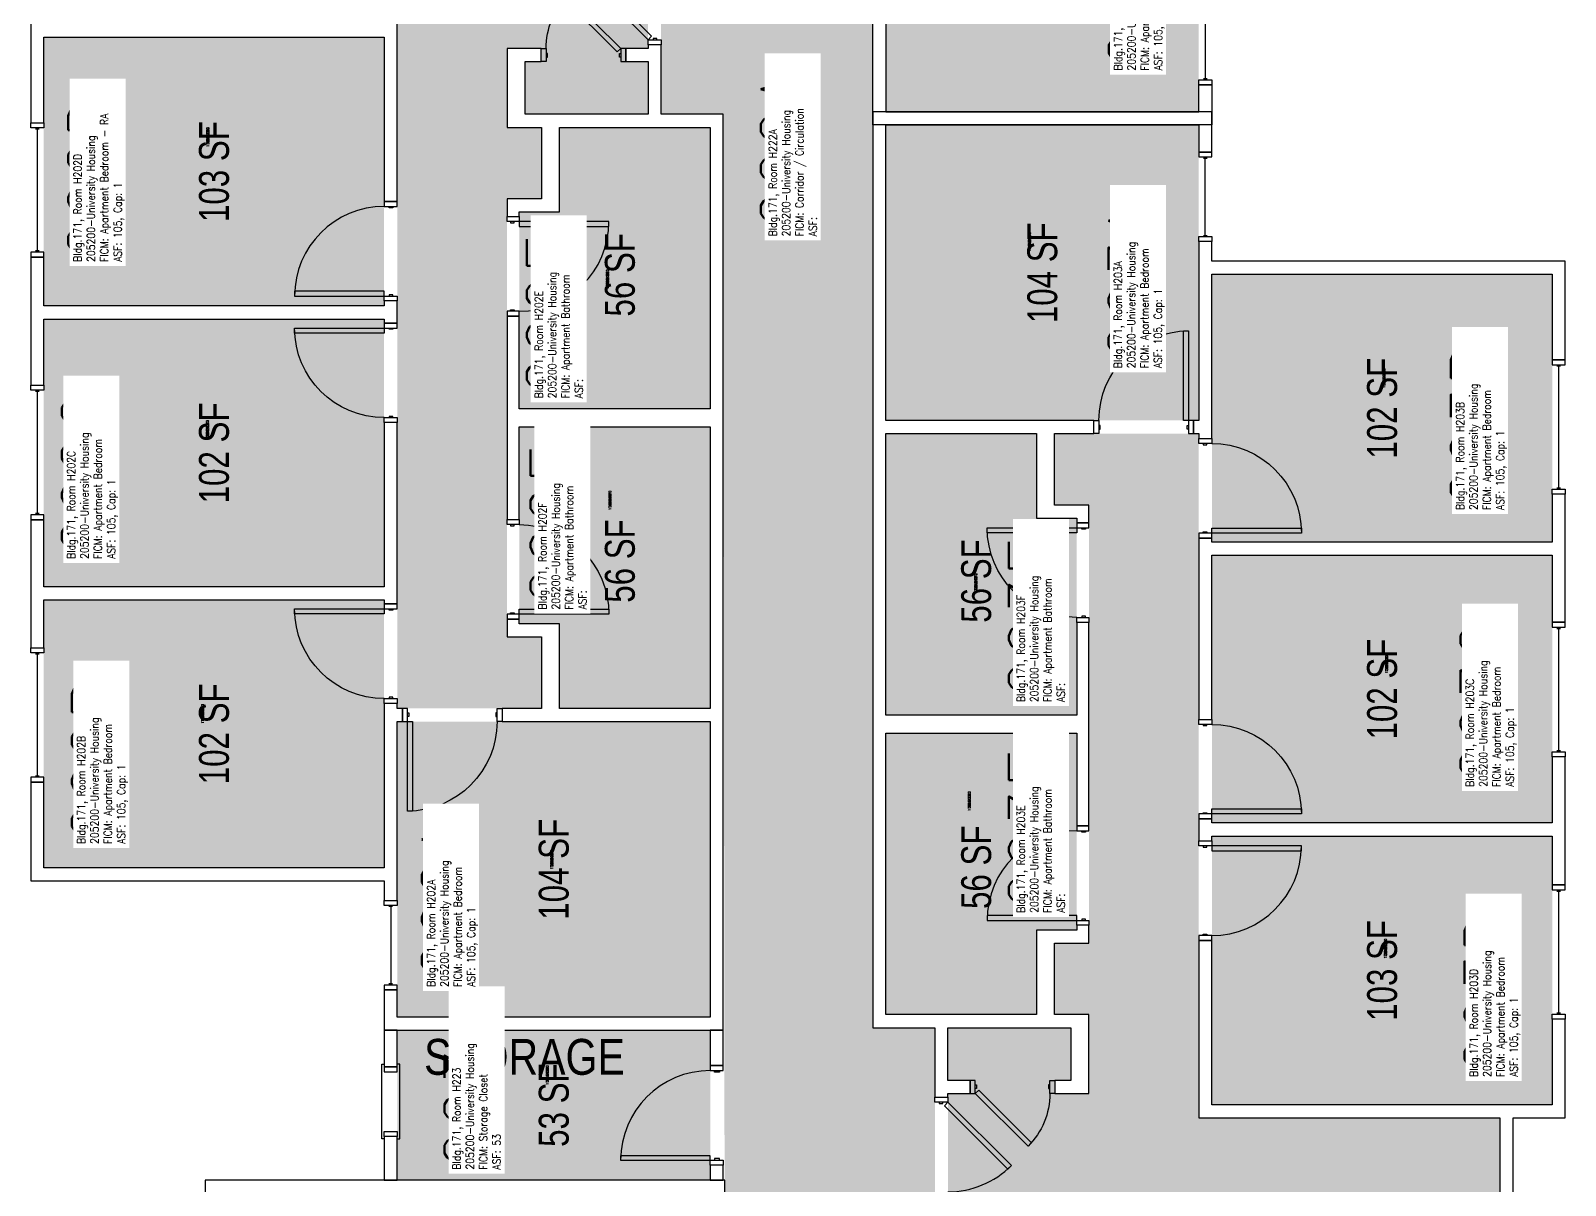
# Model space of a CAD drawing. Header units: inches. Extents: x -105 to 3698, y -798 to 1624.
# Drawn here: x -105 to 512, y 315 to 779 of the extents above; entities that cross this region are included whole.
import ezdxf
from ezdxf.enums import TextEntityAlignment as Align

# ---------------------------------------------------------------- set-up
doc = ezdxf.new("R2010")
doc.units = ezdxf.units.IN
doc.header["$LTSCALE"] = 96
doc.header["$MEASUREMENT"] = 0
for name, color, linetype in [('A-AREA-IDEN', 1, 'Continuous'), ('A-DOOR', 2, 'Continuous'), ('A-GLAZ', 1, 'Continuous'), ('A-IDEN-RNUM', 7, 'Continuous'), ('A-IDEN-SNUM', 4, 'Continuous'), ('A-IDEN-VNUM', 4, 'Continuous'), ('A-WALL', 5, 'Continuous'), ('AREA-TEXT', 3, 'Continuous'), ('Rooms-Category-Color', 7, 'Continuous'), ('Rooms-College-Color', 7, 'Continuous'), ('Rooms-Department-Color', 7, 'Continuous'), ('Rooms-Division-Color', 7, 'Continuous'), ('Rooms-Information', 7, 'Continuous')]:
    doc.layers.add(name, color=color, linetype=linetype)
doc.styles.add('AREA', font='arial.ttf', dxfattribs={"width": 0.75, "height": 12})
doc.styles.add('ROOMSNUMBER', font='txt.shx', dxfattribs={"height": 0.03})
doc.styles.add('ROOMVNUMBER', font='simplex.shx', dxfattribs={"width": 0.85})
doc.styles.get("Standard").update_dxf_attribs({"font": 'ARIALN.TTF'})

msp = doc.modelspace()

# ---------------------------------------------------------------- hatches: boundary and pattern name
h = msp.add_hatch()
h.set_pattern_fill('ANSI31', color=256, angle=90, style=0)
h.set_pattern_definition([(135, (-477.59335, 317.76704), (-0.088388348, -0.088388348), [])])
h.paths.add_polyline_path([(106.36, 649.24), (106.36, 707.97), (115.57, 707.97), (115.57, 649.24)], flags=9)
h = msp.add_hatch()
h.set_pattern_fill('ANSI31', color=256, angle=-90, style=0)
h.set_pattern_definition([(315, (884.59335, 805.23048), (0.088388348, 0.088388348), [])])
h.paths.add_polyline_path([(300.64, 473.76), (300.64, 415.03), (291.43, 415.03), (291.43, 473.76)], flags=9)
at = {"layer": 'Rooms-Category-Color', "true_color": 0xadadad}
msp.add_hatch(color=253, dxfattribs=at).paths.add_polyline_path([(173.5, 174.24), (233.5, 174.24), (233.5, 295.63), (258.5, 295.63), (258.5, 377.95), (233.5, 377.95), (233.5, 1108.77), (258.5, 1108.77), (258.5, 1191.09), (233.5, 1191.09), (233.5, 1345.74), (223, 1345.74), (223, 1456.49), (173.5, 1456.49), (173.5, 1093.7), (148.5, 1093.7), (148.5, 1011.38), (173.5, 1011.38), (173.5, 827.34), (148.5, 827.34), (148.5, 745.02), (173.5, 745.02), (174.12, 207.24), (173.51, 207.24), (173.5, 206.24)])
at = {"layer": 'Rooms-Category-Color', "true_color": 0x728ef3}
for points in [[(42.5, 506.25), (42.5, 781.25), (-78.5, 781.25), (-78.5, 916.75), (38.12, 916.75), (38.12, 832.61), (143.25, 832.61), (143.25, 771.48), (134.3, 771.48), (134.3, 766.23), (143.25, 766.23), (143.25, 745.03), (93.87, 745.03), (93.87, 766.23), (100.3, 766.23), (100.3, 771.48), (86.62, 771.48), (86.62, 739.78), (100.5, 739.78), (100.5, 711.03), (86.62, 711.03), (86.62, 535), (100.5, 535), (100.5, 506.25)], [(238.75, 745.99), (364.5, 745.99), (364.5, 864.74), (238.75, 864.74)], [(-99.5, 668), (-99.5, 776), (37.25, 776), (37.25, 668), (-99.06, 668.01)], [(238.75, 740.74), (364.5, 740.74), (364.5, 621.99), (238.75, 621.99)], [(168.25, 626.65), (168.25, 739.78), (107.75, 739.78), (107.75, 705.78), (91.5, 705.78), (91.5, 626.64)], [(369.75, 680.74), (506.5, 680.74), (506.5, 573.11), (369.75, 573.11)], [(-99.5, 555.12), (-99.5, 662.75), (37.24, 662.76), (37.25, 555.12), (-99.06, 555.14)], [(91.5, 540.26), (91.5, 619.39), (168.25, 619.39), (168.25, 506.26), (107.75, 506.25), (107.75, 540.25)], [(238.75, 616.74), (238.75, 503.59), (315.5, 503.59), (315.5, 582.74), (299.25, 582.74), (299.25, 616.74)], [(364.5, 616.75), (364.5, 341.75), (485.5, 341.75), (485.5, 206.25), (368.87, 206.25), (368.87, 290.39), (263.75, 290.39), (263.75, 351.52), (272.7, 351.52), (272.7, 356.77), (263.75, 356.77), (263.75, 377.97), (313.12, 377.97), (313.12, 356.77), (306.7, 356.77), (306.7, 351.52), (320.37, 351.52), (320.37, 383.22), (306.5, 383.22), (306.5, 411.97), (320.37, 411.97), (320.37, 588), (306.5, 588), (306.5, 616.75)], [(369.75, 567.86), (506.5, 567.86), (506.5, 460.24), (369.75, 460.24)], [(-99.5, 549.87), (-99.5, 442.25), (37.25, 442.25), (37.24, 549.89), (-99.06, 549.89)], [(168.25, 382.26), (42.5, 382.25), (42.5, 501), (168.25, 501)], [(238.75, 496.34), (238.75, 383.2), (299.25, 383.2), (299.25, 417.2), (315.5, 417.2), (315.5, 496.34)], [(369.75, 454.99), (506.5, 454.99), (506.5, 346.99), (369.75, 346.99)], [(42.5, 376.99), (168.25, 376.99), (168.25, 316.74), (42.5, 316.74)]]:
    msp.add_hatch(color=171, dxfattribs=at).paths.add_polyline_path(points)
at = {"layer": 'Rooms-College-Color', "true_color": 0xadadad}
for points in [[(173.5, 174.24), (233.5, 174.24), (233.5, 295.63), (258.5, 295.63), (258.5, 377.95), (233.5, 377.95), (233.5, 1108.77), (258.5, 1108.77), (258.5, 1191.09), (233.5, 1191.09), (233.5, 1345.74), (223, 1345.74), (223, 1456.49), (173.5, 1456.49), (173.5, 1093.7), (148.5, 1093.7), (148.5, 1011.38), (173.5, 1011.38), (173.5, 827.34), (148.5, 827.34), (148.5, 745.02), (173.5, 745.02), (174.12, 207.24), (173.51, 207.24), (173.5, 206.24)], [(42.5, 506.25), (42.5, 781.25), (-78.5, 781.25), (-78.5, 916.75), (38.12, 916.75), (38.12, 832.61), (143.25, 832.61), (143.25, 771.48), (134.3, 771.48), (134.3, 766.23), (143.25, 766.23), (143.25, 745.03), (93.87, 745.03), (93.87, 766.23), (100.3, 766.23), (100.3, 771.48), (86.62, 771.48), (86.62, 739.78), (100.5, 739.78), (100.5, 711.03), (86.62, 711.03), (86.62, 535), (100.5, 535), (100.5, 506.25)], [(238.75, 745.99), (364.5, 745.99), (364.5, 864.74), (238.75, 864.74)], [(-99.5, 668), (-99.5, 776), (37.25, 776), (37.25, 668), (-99.06, 668.01)], [(238.75, 740.74), (364.5, 740.74), (364.5, 621.99), (238.75, 621.99)], [(168.25, 626.65), (168.25, 739.78), (107.75, 739.78), (107.75, 705.78), (91.5, 705.78), (91.5, 626.64)], [(369.75, 680.74), (506.5, 680.74), (506.5, 573.11), (369.75, 573.11)], [(-99.5, 555.12), (-99.5, 662.75), (37.24, 662.76), (37.25, 555.12), (-99.06, 555.14)], [(91.5, 540.26), (91.5, 619.39), (168.25, 619.39), (168.25, 506.26), (107.75, 506.25), (107.75, 540.25)], [(238.75, 616.74), (238.75, 503.59), (315.5, 503.59), (315.5, 582.74), (299.25, 582.74), (299.25, 616.74)], [(364.5, 616.75), (364.5, 341.75), (485.5, 341.75), (485.5, 206.25), (368.87, 206.25), (368.87, 290.39), (263.75, 290.39), (263.75, 351.52), (272.7, 351.52), (272.7, 356.77), (263.75, 356.77), (263.75, 377.97), (313.12, 377.97), (313.12, 356.77), (306.7, 356.77), (306.7, 351.52), (320.37, 351.52), (320.37, 383.22), (306.5, 383.22), (306.5, 411.97), (320.37, 411.97), (320.37, 588), (306.5, 588), (306.5, 616.75)], [(369.75, 567.86), (506.5, 567.86), (506.5, 460.24), (369.75, 460.24)], [(-99.5, 549.87), (-99.5, 442.25), (37.25, 442.25), (37.24, 549.89), (-99.06, 549.89)], [(168.25, 382.26), (42.5, 382.25), (42.5, 501), (168.25, 501)], [(238.75, 496.34), (238.75, 383.2), (299.25, 383.2), (299.25, 417.2), (315.5, 417.2), (315.5, 496.34)], [(369.75, 454.99), (506.5, 454.99), (506.5, 346.99), (369.75, 346.99)], [(42.5, 376.99), (168.25, 376.99), (168.25, 316.74), (42.5, 316.74)]]:
    msp.add_hatch(color=253, dxfattribs=at).paths.add_polyline_path(points)
at = {"layer": 'Rooms-Department-Color', "true_color": 0xacacac}
msp.add_hatch(color=253, dxfattribs=at).paths.add_polyline_path([(173.5, 174.24), (233.5, 174.24), (233.5, 295.63), (258.5, 295.63), (258.5, 377.95), (233.5, 377.95), (233.5, 1108.77), (258.5, 1108.77), (258.5, 1191.09), (233.5, 1191.09), (233.5, 1345.74), (223, 1345.74), (223, 1456.49), (173.5, 1456.49), (173.5, 1093.7), (148.5, 1093.7), (148.5, 1011.38), (173.5, 1011.38), (173.5, 827.34), (148.5, 827.34), (148.5, 745.02), (173.5, 745.02), (174.12, 207.24), (173.51, 207.24), (173.5, 206.24)])
at = {"layer": 'Rooms-Department-Color', "true_color": 0x604aed}
for points in [[(42.5, 506.25), (42.5, 781.25), (-78.5, 781.25), (-78.5, 916.75), (38.12, 916.75), (38.12, 832.61), (143.25, 832.61), (143.25, 771.48), (134.3, 771.48), (134.3, 766.23), (143.25, 766.23), (143.25, 745.03), (93.87, 745.03), (93.87, 766.23), (100.3, 766.23), (100.3, 771.48), (86.62, 771.48), (86.62, 739.78), (100.5, 739.78), (100.5, 711.03), (86.62, 711.03), (86.62, 535), (100.5, 535), (100.5, 506.25)], [(238.75, 745.99), (364.5, 745.99), (364.5, 864.74), (238.75, 864.74)], [(-99.5, 668), (-99.5, 776), (37.25, 776), (37.25, 668), (-99.06, 668.01)], [(238.75, 740.74), (364.5, 740.74), (364.5, 621.99), (238.75, 621.99)], [(168.25, 626.65), (168.25, 739.78), (107.75, 739.78), (107.75, 705.78), (91.5, 705.78), (91.5, 626.64)], [(369.75, 680.74), (506.5, 680.74), (506.5, 573.11), (369.75, 573.11)], [(-99.5, 555.12), (-99.5, 662.75), (37.24, 662.76), (37.25, 555.12), (-99.06, 555.14)], [(91.5, 540.26), (91.5, 619.39), (168.25, 619.39), (168.25, 506.26), (107.75, 506.25), (107.75, 540.25)], [(238.75, 616.74), (238.75, 503.59), (315.5, 503.59), (315.5, 582.74), (299.25, 582.74), (299.25, 616.74)], [(364.5, 616.75), (364.5, 341.75), (485.5, 341.75), (485.5, 206.25), (368.87, 206.25), (368.87, 290.39), (263.75, 290.39), (263.75, 351.52), (272.7, 351.52), (272.7, 356.77), (263.75, 356.77), (263.75, 377.97), (313.12, 377.97), (313.12, 356.77), (306.7, 356.77), (306.7, 351.52), (320.37, 351.52), (320.37, 383.22), (306.5, 383.22), (306.5, 411.97), (320.37, 411.97), (320.37, 588), (306.5, 588), (306.5, 616.75)], [(369.75, 567.86), (506.5, 567.86), (506.5, 460.24), (369.75, 460.24)], [(-99.5, 549.87), (-99.5, 442.25), (37.25, 442.25), (37.24, 549.89), (-99.06, 549.89)], [(168.25, 382.26), (42.5, 382.25), (42.5, 501), (168.25, 501)], [(238.75, 496.34), (238.75, 383.2), (299.25, 383.2), (299.25, 417.2), (315.5, 417.2), (315.5, 496.34)], [(369.75, 454.99), (506.5, 454.99), (506.5, 346.99), (369.75, 346.99)], [(42.5, 376.99), (168.25, 376.99), (168.25, 316.74), (42.5, 316.74)]]:
    msp.add_hatch(color=173, dxfattribs=at).paths.add_polyline_path(points)
at = {"layer": 'Rooms-Division-Color', "true_color": 0xadadad}
msp.add_hatch(color=253, dxfattribs=at).paths.add_polyline_path([(173.5, 174.24), (233.5, 174.24), (233.5, 295.63), (258.5, 295.63), (258.5, 377.95), (233.5, 377.95), (233.5, 1108.77), (258.5, 1108.77), (258.5, 1191.09), (233.5, 1191.09), (233.5, 1345.74), (223, 1345.74), (223, 1456.49), (173.5, 1456.49), (173.5, 1093.7), (148.5, 1093.7), (148.5, 1011.38), (173.5, 1011.38), (173.5, 827.34), (148.5, 827.34), (148.5, 745.02), (173.5, 745.02), (174.12, 207.24), (173.51, 207.24), (173.5, 206.24)])
at = {"layer": 'Rooms-Division-Color', "true_color": 0x604aed}
for points in [[(42.5, 506.25), (42.5, 781.25), (-78.5, 781.25), (-78.5, 916.75), (38.12, 916.75), (38.12, 832.61), (143.25, 832.61), (143.25, 771.48), (134.3, 771.48), (134.3, 766.23), (143.25, 766.23), (143.25, 745.03), (93.87, 745.03), (93.87, 766.23), (100.3, 766.23), (100.3, 771.48), (86.62, 771.48), (86.62, 739.78), (100.5, 739.78), (100.5, 711.03), (86.62, 711.03), (86.62, 535), (100.5, 535), (100.5, 506.25)], [(238.75, 745.99), (364.5, 745.99), (364.5, 864.74), (238.75, 864.74)], [(-99.5, 668), (-99.5, 776), (37.25, 776), (37.25, 668), (-99.06, 668.01)], [(238.75, 740.74), (364.5, 740.74), (364.5, 621.99), (238.75, 621.99)], [(168.25, 626.65), (168.25, 739.78), (107.75, 739.78), (107.75, 705.78), (91.5, 705.78), (91.5, 626.64)], [(369.75, 680.74), (506.5, 680.74), (506.5, 573.11), (369.75, 573.11)], [(-99.5, 555.12), (-99.5, 662.75), (37.24, 662.76), (37.25, 555.12), (-99.06, 555.14)], [(91.5, 540.26), (91.5, 619.39), (168.25, 619.39), (168.25, 506.26), (107.75, 506.25), (107.75, 540.25)], [(238.75, 616.74), (238.75, 503.59), (315.5, 503.59), (315.5, 582.74), (299.25, 582.74), (299.25, 616.74)], [(364.5, 616.75), (364.5, 341.75), (485.5, 341.75), (485.5, 206.25), (368.87, 206.25), (368.87, 290.39), (263.75, 290.39), (263.75, 351.52), (272.7, 351.52), (272.7, 356.77), (263.75, 356.77), (263.75, 377.97), (313.12, 377.97), (313.12, 356.77), (306.7, 356.77), (306.7, 351.52), (320.37, 351.52), (320.37, 383.22), (306.5, 383.22), (306.5, 411.97), (320.37, 411.97), (320.37, 588), (306.5, 588), (306.5, 616.75)], [(369.75, 567.86), (506.5, 567.86), (506.5, 460.24), (369.75, 460.24)], [(-99.5, 549.87), (-99.5, 442.25), (37.25, 442.25), (37.24, 549.89), (-99.06, 549.89)], [(168.25, 382.26), (42.5, 382.25), (42.5, 501), (168.25, 501)], [(238.75, 496.34), (238.75, 383.2), (299.25, 383.2), (299.25, 417.2), (315.5, 417.2), (315.5, 496.34)], [(369.75, 454.99), (506.5, 454.99), (506.5, 346.99), (369.75, 346.99)], [(42.5, 376.99), (168.25, 376.99), (168.25, 316.74), (42.5, 316.74)]]:
    msp.add_hatch(color=173, dxfattribs=at).paths.add_polyline_path(points)

# ---------------------------------------------------------------- linework, layer by layer
at = {"layer": 'A-DOOR'}
for p, q in [((173.5, 362.75), (168.25, 362.75)), ((168.25, 362.75), (168.25, 360.75)), ((168.25, 360.75), (173.5, 360.75)), ((170, 360.12), (170, 360.75)), ((170, 360.75), (172, 360.75)), ((172, 360.12), (170, 360.12)), ((172, 360.75), (172, 360.12)), ((173.5, 360.75), (173.5, 362.75)), ((168.25, 326.5), (132.25, 326.5)), ((132.25, 326.5), (132.25, 324.75)), ((132.25, 324.75), (168.25, 324.75)), ((168.25, 324.75), (168.25, 326.5)), ((168.25, 322.75), (168.25, 324.75)), ((168.25, 324.75), (173.5, 324.75)), ((173.5, 322.75), (168.25, 322.75)), ((172, 325.37), (170, 325.37)), ((170, 325.37), (170, 324.75)), ((170, 324.75), (172, 324.75)), ((172, 324.75), (172, 325.37)), ((173.5, 324.75), (173.5, 322.75))]:
    msp.add_line(p, q, dxfattribs=at)
for points in [[(143.25, 774.97), (144.66, 776.38), (119.21, 801.84), (117.79, 800.42)], [(132.3, 771.48), (130.89, 770.07), (109.67, 791.28), (111.09, 792.69)], [(102.3, 766.23), (100.3, 766.23), (100.3, 771.48), (102.3, 771.48)], [(132.3, 766.23), (134.3, 766.23), (134.3, 771.48), (132.3, 771.48)], [(148.5, 774.97), (148.5, 772.97), (143.25, 772.97), (143.25, 774.97)], [(146.75, 774.97), (146.75, 775.47), (145.25, 775.47), (145.25, 774.97)], [(102.3, 767.98), (102.8, 767.98), (102.8, 769.48), (102.3, 769.48)], [(132.3, 767.98), (131.8, 767.98), (131.8, 769.48), (132.3, 769.48)], [(42.5, 708), (42.5, 710), (37.25, 710), (37.25, 708)], [(40.75, 708), (40.75, 707.5), (39.25, 707.5), (39.25, 708)], [(86.62, 701.89), (86.62, 703.89), (91.5, 703.89), (91.5, 701.89)], [(88, 701.89), (88, 701.39), (89.5, 701.39), (89.5, 701.89)], [(91.5, 701.89), (91.5, 699.89), (127.5, 699.89), (127.5, 701.89)], [(37.25, 672), (37.25, 674), (1.25, 674), (1.25, 672)], [(42.5, 672), (42.5, 670), (37.25, 670), (37.25, 672)], [(40.75, 672), (40.75, 672.5), (39.25, 672.5), (39.25, 672)], [(86.62, 665.89), (86.62, 663.89), (91.5, 663.89), (91.5, 665.89)], [(88, 665.89), (88, 666.39), (89.5, 666.39), (89.5, 665.89)], [(42.5, 659.12), (42.5, 661.12), (37.25, 661.12), (37.25, 659.12)], [(37.25, 659.12), (37.25, 657.12), (1.25, 657.12), (1.25, 659.12)], [(40.75, 659.12), (40.75, 658.62), (39.25, 658.62), (39.25, 659.12)], [(360.38, 622), (358.38, 622), (358.38, 658), (360.38, 658)], [(42.5, 623.12), (42.5, 621.12), (37.25, 621.12), (37.25, 623.12)], [(40.75, 623.12), (40.75, 623.62), (39.25, 623.62), (39.25, 623.12)], [(324.38, 616.75), (322.38, 616.75), (322.38, 622), (324.38, 622)], [(324.38, 618.5), (324.88, 618.5), (324.88, 620), (324.38, 620)], [(360.38, 618.5), (359.88, 618.5), (359.88, 620), (360.38, 620)], [(360.38, 616.75), (362.38, 616.75), (362.38, 622), (360.38, 622)], [(364.5, 612.75), (364.5, 614.75), (369.75, 614.75), (369.75, 612.75)], [(366.25, 612.75), (366.25, 612.25), (367.75, 612.25), (367.75, 612.75)], [(86.62, 580.14), (86.62, 582.14), (91.5, 582.14), (91.5, 580.14)], [(88, 580.14), (88, 579.64), (89.5, 579.64), (89.5, 580.14)], [(320.37, 578.86), (320.37, 580.86), (315.5, 580.86), (315.5, 578.86)], [(315.5, 578.86), (315.5, 576.86), (279.5, 576.86), (279.5, 578.86)], [(319, 578.86), (319, 578.36), (317.5, 578.36), (317.5, 578.86)], [(364.5, 576.75), (364.5, 574.75), (369.75, 574.75), (369.75, 576.75)], [(366.25, 576.75), (366.25, 577.25), (367.75, 577.25), (367.75, 576.75)], [(369.75, 576.75), (369.75, 578.75), (405.75, 578.75), (405.75, 576.75)], [(37.25, 546.25), (37.25, 544.25), (1.25, 544.25), (1.25, 546.25)], [(42.5, 546.25), (42.5, 548.25), (37.25, 548.25), (37.25, 546.25)], [(40.75, 546.25), (40.75, 545.75), (39.25, 545.75), (39.25, 546.25)], [(86.62, 544.14), (86.62, 542.14), (91.5, 542.14), (91.5, 544.14)], [(88, 544.14), (88, 544.64), (89.5, 544.64), (89.5, 544.14)], [(91.5, 544.14), (91.5, 546.14), (127.5, 546.14), (127.5, 544.14)], [(320.37, 542.86), (320.37, 540.86), (315.5, 540.86), (315.5, 542.86)], [(319, 542.86), (319, 543.36), (317.5, 543.36), (317.5, 542.86)], [(42.5, 510.25), (42.5, 508.25), (37.25, 508.25), (37.25, 510.25)], [(40.75, 510.25), (40.75, 510.75), (39.25, 510.75), (39.25, 510.25)], [(46.62, 506.25), (44.62, 506.25), (44.62, 501), (46.62, 501)], [(82.62, 506.25), (84.62, 506.25), (84.62, 501), (82.62, 501)], [(46.62, 504.5), (47.12, 504.5), (47.12, 503), (46.62, 503)], [(46.62, 501), (48.62, 501), (48.62, 465), (46.62, 465)], [(82.62, 504.5), (82.12, 504.5), (82.12, 503), (82.62, 503)], [(364.5, 499.87), (364.5, 501.87), (369.75, 501.87), (369.75, 499.87)], [(366.25, 499.87), (366.25, 499.37), (367.75, 499.37), (367.75, 499.87)], [(364.5, 463.87), (364.5, 461.87), (369.75, 461.87), (369.75, 463.87)], [(366.25, 463.87), (366.25, 464.37), (367.75, 464.37), (367.75, 463.87)], [(369.75, 463.87), (369.75, 465.87), (405.75, 465.87), (405.75, 463.87)], [(320.37, 457.11), (320.37, 459.11), (315.5, 459.11), (315.5, 457.11)], [(319, 457.11), (319, 456.61), (317.5, 456.61), (317.5, 457.11)], [(364.5, 451), (364.5, 453), (369.75, 453), (369.75, 451)], [(366.25, 451), (366.25, 450.5), (367.75, 450.5), (367.75, 451)], [(369.75, 451), (369.75, 449), (405.75, 449), (405.75, 451)], [(315.5, 421.11), (315.5, 423.11), (279.5, 423.11), (279.5, 421.11)], [(320.37, 421.11), (320.37, 419.11), (315.5, 419.11), (315.5, 421.11)], [(319, 421.11), (319, 421.61), (317.5, 421.61), (317.5, 421.11)], [(364.5, 415), (364.5, 413), (369.75, 413), (369.75, 415)], [(366.25, 415), (366.25, 415.5), (367.75, 415.5), (367.75, 415)], [(274.7, 356.77), (272.7, 356.77), (272.7, 351.52), (274.7, 351.52)], [(274.7, 355.02), (275.2, 355.02), (275.2, 353.52), (274.7, 353.52)], [(274.7, 351.52), (276.11, 352.93), (297.33, 331.72), (295.91, 330.3)], [(304.7, 355.02), (304.2, 355.02), (304.2, 353.52), (304.7, 353.52)], [(304.7, 356.77), (306.7, 356.77), (306.7, 351.52), (304.7, 351.52)], [(258.5, 348.03), (258.5, 350.03), (263.75, 350.03), (263.75, 348.03)], [(260.25, 348.03), (260.25, 347.53), (261.75, 347.53), (261.75, 348.03)], [(263.75, 348.03), (262.34, 346.62), (287.79, 321.16), (289.21, 322.57)]]:
    msp.add_lwpolyline(points, close=True, dxfattribs=at)
at = {"layer": 'A-DOOR', "extrusion": (0, 0, -1)}
for centre, radius, start, end in [((-132.3, 771.48), 30, 0, 45), ((-37.25, 659.12), 36, 270, 0), ((-360.38, 622), 36, 0, 90), ((-369.75, 576.75), 36, 90, 180), ((-91.5, 544.14), 36, 90, 180), ((-315.5, 578.86), 36, 270, 0), ((-37.25, 546.25), 36, 270, 0), ((-46.62, 501), 36, 180, 270), ((-369.75, 463.87), 36, 90, 180), ((-274.7, 351.52), 30, 180, 225)]:
    msp.add_arc(centre, radius, start, end, dxfattribs=at)
at = {"layer": 'A-DOOR'}
for centre, start, end in [((37.25, 672), 90, 180), ((91.5, 701.89), 270, 0), ((315.5, 421.11), 90, 180), ((369.75, 451), 270, 0), ((168.25, 324.75), 90, 180), ((263.75, 348.03), 270, 315)]:
    msp.add_arc(centre, 36, start, end, dxfattribs=at)
at = {"layer": 'A-GLAZ'}
for p, q in [((367.13, 790.38), (367.13, 759.38)), ((366.38, 759.38), (367.88, 759.38)), ((-101.37, 739.09), (-102.87, 739.09)), ((-102.12, 739.09), (-102.12, 690.09)), ((366.38, 727.37), (367.88, 727.37)), ((367.13, 696.37), (367.13, 727.37)), ((366.38, 696.37), (367.88, 696.37)), ((-101.37, 690.09), (-102.87, 690.09)), ((508.38, 643.9), (509.88, 643.9)), ((509.13, 594.9), (509.13, 643.9)), ((-101.37, 633.62), (-102.87, 633.62)), ((-102.12, 633.62), (-102.12, 584.62)), ((508.38, 594.9), (509.88, 594.9)), ((-101.37, 584.62), (-102.87, 584.62)), ((508.38, 538.37), (509.88, 538.37)), ((509.13, 489.37), (509.13, 538.37)), ((-101.37, 528.1), (-102.87, 528.1)), ((-102.12, 528.1), (-102.12, 479.1)), ((508.38, 489.37), (509.88, 489.37)), ((-101.37, 479.1), (-102.87, 479.1)), ((508.38, 432.9), (509.88, 432.9)), ((509.13, 383.9), (509.13, 432.9)), ((40.63, 426.63), (39.13, 426.63)), ((39.88, 426.63), (39.88, 395.63)), ((40.63, 395.63), (39.13, 395.63)), ((508.38, 383.9), (509.88, 383.9)), ((36.25, 333.26), (36.25, 363.26)), ((36.25, 363.26), (37.25, 363.26)), ((42.5, 362.26), (37.25, 362.26)), ((37.25, 362.26), (37.25, 360.26)), ((37.25, 360.26), (42.5, 360.26)), ((43.5, 363.26), (42.5, 363.26)), ((42.5, 360.26), (42.5, 362.26)), ((43.5, 333.26), (43.5, 363.26)), ((37.25, 333.26), (36.25, 333.26)), ((37.25, 334.26), (37.25, 336.26)), ((37.25, 336.26), (42.5, 336.26)), ((42.5, 334.26), (37.25, 334.26)), ((42.5, 336.26), (42.5, 334.26)), ((42.5, 333.26), (43.5, 333.26))]:
    msp.add_line(p, q, dxfattribs=at)
for points in [[(369.75, 758.88), (369.75, 756.88), (364.5, 756.88), (364.5, 758.88)], [(-104.75, 739.59), (-104.75, 741.59), (-99.5, 741.59), (-99.5, 739.59)], [(369.75, 727.87), (369.75, 729.87), (364.5, 729.87), (364.5, 727.87)], [(369.75, 695.87), (369.75, 693.87), (364.5, 693.87), (364.5, 695.87)], [(-104.75, 689.59), (-104.75, 687.59), (-99.5, 687.59), (-99.5, 689.59)], [(511.75, 644.4), (511.75, 646.4), (506.5, 646.4), (506.5, 644.4)], [(-104.75, 634.12), (-104.75, 636.12), (-99.5, 636.12), (-99.5, 634.12)], [(511.75, 594.4), (511.75, 592.4), (506.5, 592.4), (506.5, 594.4)], [(-104.75, 584.12), (-104.75, 582.12), (-99.5, 582.12), (-99.5, 584.12)], [(511.75, 538.87), (511.75, 540.87), (506.5, 540.87), (506.5, 538.87)], [(-104.75, 528.6), (-104.75, 530.6), (-99.5, 530.6), (-99.5, 528.6)], [(511.75, 488.87), (511.75, 486.87), (506.5, 486.87), (506.5, 488.87)], [(-104.75, 478.6), (-104.75, 476.6), (-99.5, 476.6), (-99.5, 478.6)], [(511.75, 433.4), (511.75, 435.4), (506.5, 435.4), (506.5, 433.4)], [(37.25, 427.13), (37.25, 429.13), (42.5, 429.13), (42.5, 427.13)], [(37.25, 395.13), (37.25, 393.13), (42.5, 393.13), (42.5, 395.13)], [(511.75, 383.4), (511.75, 381.4), (506.5, 381.4), (506.5, 383.4)]]:
    msp.add_lwpolyline(points, close=True, dxfattribs=at)
at = {"layer": 'A-WALL'}
for p, q in [((233.5, 740.75), (233.5, 869.37)), ((238.75, 864.75), (238.75, 746)), ((-104.75, 781.25), (-104.75, 741.59)), ((42.5, 710), (42.5, 781.25)), ((-99.5, 741.59), (-99.5, 776)), ((-99.5, 776), (37.25, 776)), ((37.25, 776), (37.25, 710)), ((86.62, 771.48), (86.62, 739.78)), ((100.3, 771.48), (86.62, 771.48)), ((100.3, 766.23), (100.3, 771.48)), ((143.25, 771.48), (134.3, 771.48)), ((134.3, 771.48), (134.3, 766.23)), ((143.25, 772.97), (143.25, 771.48)), ((148.5, 772.97), (143.25, 772.97)), ((148.5, 745.03), (148.5, 772.97)), ((93.87, 745.03), (93.87, 766.23)), ((93.87, 766.23), (100.3, 766.23)), ((134.3, 766.23), (143.25, 766.23)), ((143.25, 766.23), (143.25, 745.03)), ((364.5, 746), (364.5, 756.88)), ((364.5, 756.88), (369.75, 756.88)), ((369.75, 756.88), (369.75, 740.75)), ((369.75, 746), (233.5, 746)), ((233.5, 746), (233.5, 617.37)), ((238.75, 746), (364.5, 746)), ((369.75, 729.87), (369.75, 746)), ((-104.75, 741.59), (-99.5, 741.59)), ((143.25, 745.03), (93.87, 745.03)), ((173.5, 745.03), (148.5, 745.03)), ((173.5, 505.62), (173.5, 745.03)), ((369.75, 740.75), (233.5, 740.75)), ((238.75, 740.75), (364.5, 740.75)), ((238.75, 622), (238.75, 740.75)), ((364.5, 740.75), (364.5, 729.87)), ((86.62, 739.78), (100.5, 739.78)), ((100.5, 739.78), (100.5, 711.03)), ((107.75, 705.78), (107.75, 739.78)), ((107.75, 739.78), (168.25, 739.78)), ((168.25, 739.78), (168.25, 626.64)), ((364.5, 729.87), (369.75, 729.87)), ((37.25, 710), (42.5, 710)), ((86.62, 711.03), (86.62, 703.89)), ((100.5, 711.03), (86.62, 711.03)), ((86.62, 703.89), (91.5, 703.89)), ((91.5, 703.89), (91.5, 705.78)), ((91.5, 705.78), (107.75, 705.78)), ((369.75, 693.87), (364.5, 693.87)), ((364.5, 693.87), (364.5, 685.37)), ((369.75, 686), (369.75, 693.87)), ((-104.75, 687.59), (-104.75, 636.12)), ((-99.5, 687.59), (-104.75, 687.59)), ((-99.5, 668), (-99.5, 687.59)), ((364.5, 685.37), (364.5, 622)), ((511.75, 686), (369.75, 686)), ((511.75, 646.4), (511.75, 686)), ((369.75, 680.75), (506.5, 680.75)), ((369.75, 614.75), (369.75, 680.75)), ((506.5, 680.75), (506.5, 646.4)), ((37.25, 668), (-99.5, 668)), ((37.25, 670), (37.25, 668)), ((42.5, 670), (37.25, 670)), ((42.5, 661.12), (42.5, 670)), ((-99.5, 636.12), (-99.5, 662.75)), ((-99.5, 662.75), (37.25, 662.75)), ((37.25, 662.75), (37.25, 661.12)), ((37.25, 661.12), (42.5, 661.12)), ((86.62, 663.89), (86.62, 582.14)), ((91.5, 663.89), (86.62, 663.89)), ((91.5, 626.64), (91.5, 663.89)), ((506.5, 646.4), (511.75, 646.4)), ((-104.75, 636.12), (-99.5, 636.12)), ((168.25, 626.64), (91.5, 626.64)), ((37.25, 621.12), (37.25, 555.12)), ((42.5, 621.12), (37.25, 621.12)), ((42.5, 548.25), (42.5, 621.12)), ((91.5, 582.14), (91.5, 619.39)), ((91.5, 619.39), (168.25, 619.39)), ((168.25, 619.39), (168.25, 506.25)), ((233.5, 617.37), (233.5, 377.97)), ((319.75, 622), (238.75, 622)), ((238.75, 616.75), (299.25, 616.75)), ((238.75, 503.61), (238.75, 616.75)), ((299.25, 616.75), (299.25, 582.75)), ((306.5, 616.75), (319.75, 616.75)), ((306.5, 588), (306.5, 616.75)), ((322.38, 622), (319.75, 622)), ((319.75, 616.75), (322.38, 616.75)), ((322.38, 616.75), (322.38, 622)), ((364.5, 622), (362.38, 622)), ((362.38, 622), (362.38, 616.75)), ((362.38, 616.75), (364.5, 616.75)), ((364.5, 616.75), (364.5, 614.75)), ((364.5, 614.75), (369.75, 614.75)), ((511.75, 592.4), (506.5, 592.4)), ((506.5, 592.4), (506.5, 573.12)), ((511.75, 540.87), (511.75, 592.4)), ((320.37, 588), (306.5, 588)), ((320.37, 580.86), (320.37, 588)), ((-99.5, 582.12), (-104.75, 582.12)), ((-104.75, 582.12), (-104.75, 530.6)), ((-99.5, 555.12), (-99.5, 582.12)), ((86.62, 582.14), (91.5, 582.14)), ((299.25, 582.75), (315.5, 582.75)), ((315.5, 582.75), (315.5, 580.86)), ((315.5, 580.86), (320.37, 580.86)), ((369.75, 574.75), (364.5, 574.75)), ((364.5, 574.75), (364.5, 501.87)), ((369.75, 573.12), (369.75, 574.75)), ((506.5, 573.12), (369.75, 573.12)), ((369.75, 567.87), (506.5, 567.87)), ((369.75, 501.87), (369.75, 567.87)), ((506.5, 567.87), (506.5, 540.87)), ((37.25, 555.12), (-99.5, 555.12)), ((-99.5, 549.87), (37.25, 549.87)), ((-99.5, 530.6), (-99.5, 549.87)), ((37.25, 549.87), (37.25, 548.25)), ((37.25, 548.25), (42.5, 548.25)), ((86.62, 542.14), (86.62, 535)), ((91.5, 542.14), (86.62, 542.14)), ((91.5, 540.25), (91.5, 542.14)), ((107.75, 540.25), (91.5, 540.25)), ((107.75, 506.25), (107.75, 540.25)), ((320.37, 540.86), (315.5, 540.86)), ((315.5, 540.86), (315.5, 503.61)), ((320.37, 459.11), (320.37, 540.86)), ((506.5, 540.87), (511.75, 540.87)), ((-104.75, 530.6), (-99.5, 530.6)), ((86.62, 535), (100.5, 535)), ((100.5, 535), (100.5, 506.25)), ((37.25, 508.25), (37.25, 442.25)), ((42.5, 508.25), (37.25, 508.25)), ((42.5, 506.25), (42.5, 508.25)), ((44.62, 506.25), (42.5, 506.25)), ((44.62, 501), (44.62, 506.25)), ((87.25, 506.25), (84.62, 506.25)), ((84.62, 506.25), (84.62, 501)), ((100.5, 506.25), (87.25, 506.25)), ((168.25, 506.25), (107.75, 506.25)), ((173.5, 377), (173.5, 505.62)), ((42.5, 437.62), (42.5, 501)), ((42.5, 501), (44.62, 501)), ((84.62, 501), (87.25, 501)), ((87.25, 501), (168.25, 501)), ((168.25, 501), (168.25, 382.25)), ((315.5, 503.61), (238.75, 503.61)), ((364.5, 501.87), (369.75, 501.87)), ((238.75, 496.36), (315.5, 496.36)), ((238.75, 383.22), (238.75, 496.36)), ((315.5, 496.36), (315.5, 459.11)), ((511.75, 486.87), (506.5, 486.87)), ((506.5, 486.87), (506.5, 460.25)), ((511.75, 435.4), (511.75, 486.87)), ((-104.75, 476.6), (-104.75, 437)), ((-99.5, 476.6), (-104.75, 476.6)), ((-99.5, 442.25), (-99.5, 476.6)), ((315.5, 459.11), (320.37, 459.11)), ((369.75, 461.87), (364.5, 461.87)), ((364.5, 461.87), (364.5, 453)), ((369.75, 460.25), (369.75, 461.87)), ((506.5, 460.25), (369.75, 460.25)), ((364.5, 453), (369.75, 453)), ((369.75, 455), (506.5, 455)), ((369.75, 453), (369.75, 455)), ((506.5, 455), (506.5, 435.4)), ((37.25, 442.25), (-99.5, 442.25)), ((-104.75, 437), (37.25, 437)), ((37.25, 437), (37.25, 429.13)), ((42.5, 429.13), (42.5, 437.62)), ((506.5, 435.4), (511.75, 435.4)), ((37.25, 429.13), (42.5, 429.13)), ((315.5, 417.22), (299.25, 417.22)), ((299.25, 417.22), (299.25, 383.22)), ((320.37, 419.11), (315.5, 419.11)), ((315.5, 419.11), (315.5, 417.22)), ((320.37, 411.97), (320.37, 419.11)), ((306.5, 411.97), (320.37, 411.97)), ((306.5, 383.22), (306.5, 411.97)), ((369.75, 413), (364.5, 413)), ((364.5, 413), (364.5, 341.75)), ((369.75, 347), (369.75, 413)), ((37.25, 393.13), (37.25, 377)), ((42.5, 393.13), (37.25, 393.13)), ((42.5, 382.25), (42.5, 393.13)), ((168.25, 382.25), (42.5, 382.25)), ((299.25, 383.22), (238.75, 383.22)), ((320.37, 383.22), (306.5, 383.22)), ((320.37, 351.52), (320.37, 383.22)), ((42.5, 377), (37.25, 377)), ((37.25, 377), (37.25, 362.26)), ((37.25, 377), (173.5, 377)), ((42.5, 362.26), (42.5, 377)), ((173.5, 377), (168.25, 377)), ((168.25, 377), (168.25, 362.75)), ((173.5, 362.75), (173.5, 377)), ((233.5, 377.97), (258.5, 377.97)), ((258.5, 377.97), (258.5, 350.03)), ((263.75, 356.77), (263.75, 377.97)), ((263.75, 377.97), (313.12, 377.97)), ((313.12, 377.97), (313.12, 356.77)), ((511.75, 381.4), (506.5, 381.4)), ((506.5, 381.4), (506.5, 347)), ((511.75, 341.75), (511.75, 381.4)), ((37.25, 362.26), (42.5, 362.26)), ((168.25, 362.75), (173.5, 362.75)), ((272.7, 356.77), (263.75, 356.77)), ((263.75, 351.52), (272.7, 351.52)), ((263.75, 350.03), (263.75, 351.52)), ((272.7, 351.52), (272.7, 356.77)), ((313.12, 356.77), (306.7, 356.77)), ((306.7, 356.77), (306.7, 351.52)), ((306.7, 351.52), (320.37, 351.52)), ((258.5, 350.03), (263.75, 350.03)), ((506.5, 347), (369.75, 347)), ((364.5, 341.75), (485.5, 341.75)), ((485.5, 341.75), (485.5, 310.36)), ((490.75, 341.75), (511.75, 341.75)), ((490.75, 310.36), (490.75, 341.75)), ((42.5, 334.26), (37.25, 334.26)), ((37.25, 334.26), (37.25, 316.75)), ((42.5, 316.75), (42.5, 334.26)), ((173.5, 322.75), (168.25, 322.75)), ((168.25, 322.75), (168.25, 316.75)), ((173.5, 316.75), (173.5, 322.75)), ((-34.63, 316.75), (-34.63, 280)), ((174.12, 316.75), (-34.63, 316.75)), ((37.25, 316.75), (42.5, 316.75)), ((168.25, 316.75), (173.5, 316.75)), ((174.12, 255.87), (174.12, 316.75))]:
    msp.add_line(p, q, dxfattribs=at)

# ---------------------------------------------------------------- texts
at = {"layer": 'A-AREA-IDEN'}
msp.add_text('STORAGE', height=14.4, dxfattribs=at).set_placement((93.62, 359.05), align=Align.CENTER)
at = {"layer": 'A-IDEN-RNUM', "style": 'ROOMSNUMBER', "width": 0.85}
for s, p in [('0202-D0', (-33.57, 735.88)), ('0203-A0', (296.48, 693.83)), ('0202-E0', (126.97, 678.75)), ('0203-B0', (438.94, 638.94)), ('0202-C0', (-33.74, 618.18)), ('0202-F0', (127.99, 589.89)), ('0203-F0', (274.96, 556.68)), ('0203-C0', (439.99, 524.3)), ('0202-B0', (-35.65, 504.1)), ('0203-E0', (272.33, 468.99)), ('0202-A0', (104.61, 445.5)), ('0203-D0', (439.5, 409.77)), ('0223-00', (102.82, 358.89))]:
    msp.add_text(s, height=1, rotation=90, dxfattribs=at).set_placement(p, align=Align.MIDDLE_CENTER)
at = {"layer": 'A-IDEN-SNUM', "style": 'ROOMSNUMBER', "width": 0.85}
for s, p in [('1710H202D0', (-33.57, 735.88)), ('1710H203A0', (296.48, 693.83)), ('1710H202E0', (126.97, 678.75)), ('1710H203B0', (438.94, 638.94)), ('1710H202C0', (-33.74, 618.18)), ('1710H202F0', (127.99, 589.89)), ('1710H203F0', (274.96, 556.68)), ('1710H203C0', (439.99, 524.3)), ('1710H202B0', (-35.65, 504.1)), ('1710H203E0', (272.33, 468.99)), ('1710H202A0', (104.61, 445.5)), ('1710H203D0', (439.5, 409.77)), ('1710H22300', (102.82, 358.89))]:
    msp.add_text(s, height=1, rotation=90, dxfattribs=at).set_placement(p, align=Align.MIDDLE_CENTER)
at = {"layer": 'A-IDEN-VNUM', "style": 'ROOMVNUMBER', "width": 0.85}
for s, p in [('205D', (339.58, 796.3)), ('222A', (199.79, 730.57)), ('202D', (-78.38, 719.39)), ('203A', (339.54, 677.57)), ('202E', (105.81, 664.11)), ('203B', (476.99, 619.67)), ('202C', (-80.98, 600.5)), ('202F', (107.25, 579.22)), ('203F', (299.48, 542.03)), ('203C', (480.94, 508.9)), ('202B', (-76.95, 485.51)), ('203E', (299.48, 457.37)), ('202A', (63.58, 428.98)), ('203D', (482.44, 391.88)), ('223', (72.8, 345.52))]:
    msp.add_text(s, height=22.5, rotation=90, dxfattribs=at).set_placement(p, align=Align.MIDDLE_CENTER)
at = {"layer": 'AREA-TEXT', "style": 'AREA', "width": 0.75}
for s, p in [('103 SF', (-31.12, 722)), ('56 SF', (131.93, 680.53)), ('104 SF', (301.63, 681.36)), ('102 SF', (438.13, 626.92)), ('102 SF', (-31.13, 608.94)), ('56 SF', (131.93, 565.51)), ('56 SF', (275.07, 557.48)), ('102 SF', (438.13, 514.05)), ('102 SF', (-31.13, 496.07)), ('104 SF', (105.37, 441.63)), ('56 SF', (275.07, 442.46)), ('103 SF', (438.13, 400.99)), ('53 SF', (105.38, 346.86))]:
    msp.add_text(s, height=12, rotation=90, dxfattribs=at).set_placement(p, align=Align.MIDDLE_CENTER)

# ---------------------------------------------------------------- next in the draw order: texts
at = {"layer": 'Rooms-Information', "width": 72, "attachment_point": 7, "rotation": 90, "style": 'ROOMVNUMBER', "bg_fill": 3, "box_fill_scale": 1.5, "bg_fill_color": 256, "bg_fill_true_color": 13158600, "bg_fill_transparency": 0}
for s, insert, char_height in [('Bldg.171, Room H205D^M^J205200-University Housing^M^JFICM: Apartment Bedroom^M^JASF: 105, Cap: 1', (350.83, 762.6), 3.2143), ('Bldg.171, Room H222A^M^J205200-University Housing^M^JFICM: Corridor / Circulation^M^JASF: ', (211.04, 695.96), 3.2143), ('Bldg.171, Room H202D^M^J205200-University Housing^M^JFICM: Apartment Bedroom - RA^M^JASF: 105, Cap: 1', (-67.13, 685.69), 3.21429), ('Bldg.171, Room H203A^M^J205200-University Housing^M^JFICM: Apartment Bedroom^M^JASF: 105, Cap: 1', (350.79, 642.96), 3.2143), ('Bldg.171, Room H202E^M^J205200-University Housing^M^JFICM: Apartment Bathroom^M^JASF: ', (117.06, 630.87), 3.2143), ('Bldg.171, Room H203B^M^J205200-University Housing^M^JFICM: Apartment Bedroom^M^JASF: 105, Cap: 1', (488.24, 585.98), 3.2143), ('Bldg.171, Room H202C^M^J205200-University Housing^M^JFICM: Apartment Bedroom^M^JASF: 105, Cap: 1', (-69.73, 566.34), 3.2143), ('Bldg.171, Room H202F^M^J205200-University Housing^M^JFICM: Apartment Bathroom^M^JASF: ', (118.5, 545.98), 3.2143), ('Bldg.171, Room H203F^M^J205200-University Housing^M^JFICM: Apartment Bathroom^M^JASF: ', (310.73, 508.79), 3.2143), ('Bldg.171, Room H203C^M^J205200-University Housing^M^JFICM: Apartment Bedroom^M^JASF: 105, Cap: 1', (492.19, 474.75), 3.2143), ('Bldg.171, Room H202B^M^J205200-University Housing^M^JFICM: Apartment Bedroom^M^JASF: 105, Cap: 1', (-65.7, 451.81), 3.2143), ('Bldg.171, Room H203E^M^J205200-University Housing^M^JFICM: Apartment Bathroom^M^JASF: ', (310.73, 424.13), 3.2143), ('Bldg.171, Room H202A^M^J205200-University Housing^M^JFICM: Apartment Bedroom^M^JASF: 105, Cap: 1', (74.83, 394.37), 3.2143), ('Bldg.171, Room H203D^M^J205200-University Housing^M^JFICM: Apartment Bedroom^M^JASF: 105, Cap: 1', (493.69, 358.18), 3.2143)]:
    msp.add_mtext(s, dxfattribs=dict(at, insert=insert, char_height=char_height))

# ---------------------------------------------------------------- next in the draw order: texts
at = {"layer": 'Rooms-Information', "insert": (84.05, 320.93), "char_height": 3.2143, "width": 72, "attachment_point": 7, "rotation": 90, "style": 'ROOMVNUMBER', "bg_fill": 3, "box_fill_scale": 1.5, "bg_fill_color": 256, "bg_fill_true_color": 13158600, "bg_fill_transparency": 0}
msp.add_mtext('Bldg.171, Room H223^M^J205200-University Housing^M^JFICM: Storage Closet^M^JASF: 53', dxfattribs=at)

doc.saveas('drawing.dxf')
